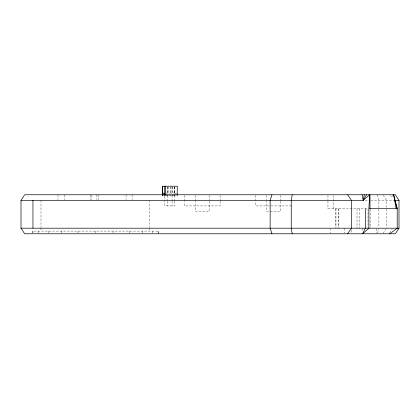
<?xml version="1.0" encoding="UTF-8"?>
<svg xmlns="http://www.w3.org/2000/svg" width="420" height="420" viewBox="0 0 420 420"><rect width="100%" height="100%" fill="white"/><g stroke="black" fill="none" stroke-linecap="round" stroke-linejoin="round"><path stroke-width="0.32" stroke-dasharray="2.1 1.58" d="M377.548 233.158L378.719 228.821M383.208 233.268L386.19 228.711M389.361 232.764L392.432 228.711M392.821 195.541L391.577 196.718L389.818 194.759M165.648 193.069L175.87 193.069M164.945 195.41L176.552 195.41M162.524 195.857L177.077 195.857M365.169 200.335L368.592 200.335M370.881 200.335L394.837 200.335M291.375 205.91L255.77 205.91L255.77 201.316M327.957 208.693L368.114 208.693M383.208 195.269L386.526 200.335L386.526 227.556M377.381 194.759L378.887 200.335L378.887 227.556M376.231 228.821L376.231 233.158M370.514 209.344L370.514 228.202M368.014 208.693L368.014 228.202M362.297 228.202L362.297 231.299M359.683 208.693L359.683 228.202M357.021 208.693L357.021 228.202M351.382 230.06L351.382 233.158M344.306 228.202L344.306 233.158M338.867 208.693L338.867 227.551M338.699 208.693L338.699 227.551M335.979 208.693L335.979 227.551M335.806 208.693L335.806 227.551M333.527 195.395L333.527 208.693M330.372 228.202L330.372 233.158M327.957 195.395L327.968 200.461M327.957 201.096L327.968 208.693M280.539 195.416L280.539 200.666M280.539 201.316L280.539 211.481L266.606 211.481L266.606 201.316M266.606 195.416L266.606 200.666M255.77 195.416L255.77 200.666M220.117 195.416L220.117 200.666M220.117 201.316L220.117 205.91L184.517 205.91L184.517 201.316M209.281 195.416L209.281 200.666M209.281 201.316L209.281 211.481L195.347 211.481L195.347 201.316M195.347 195.416L195.347 200.666M184.517 195.416L184.517 200.666M174.82 186.879L174.82 193.441M174.82 195.416L174.82 200.666M174.82 201.316L174.82 205.91L164.782 205.91L164.782 201.316M174.667 186.879L174.667 194.754M174.657 195.41L174.667 195.857M174.505 186.879L174.505 193.441M172.237 186.879L172.237 193.441M172.247 195.41L172.247 195.857M172.084 186.879L172.084 193.441M172.084 195.416L172.084 200.666M172.084 201.316L172.084 205.91M171.014 186.879L171.014 193.441M170.373 186.879L170.373 193.441M168.588 186.879L168.588 193.441M167.517 186.879L167.517 193.441M167.517 195.416L167.517 200.666M167.517 201.316L167.517 205.91M167.365 186.879L167.365 193.441M167.354 195.41L167.354 195.857M164.782 196.072L164.782 200.666M158.702 233.777L158.702 231.1L32.361 231.1L32.361 233.777M158.114 231.1L158.114 233.777M152.67 231.1L152.67 233.242M149.326 200.335L149.326 227.173M149.326 227.829L149.326 231.1M142.784 231.1L142.784 233.777M132.09 194.759L132.09 199.715M129.234 231.1L129.234 233.242M126.063 194.759L126.063 199.715M113.064 231.1L113.064 233.242M98.417 194.759L98.417 199.715M96.915 194.759L96.915 199.715M95.529 231.1L95.529 233.777M91.896 195.379L91.896 199.715M90.384 194.759L90.384 199.715M77.999 231.1L77.999 233.777M64.48 194.759L64.48 199.715M61.829 231.1L61.829 233.777M57.997 194.759L57.997 199.715M48.274 231.1L48.274 233.777M40.987 200.335L40.987 227.173M40.987 227.829L40.987 231.1M38.393 231.1L38.393 233.777M32.944 231.1L32.944 233.777M175.266 193.767A150.019 6.284 -90 0 1 176.474 193.767"/><path stroke-width="0.63" d="M292.236 194.759L291.239 200.335L291.239 228.202L292.236 233.777M21 200.335L24.633 194.759L395.356 194.759L399 200.335L399 228.202L395.356 233.777L24.633 233.777L21 228.202L21 200.335L363.185 200.335L364.292 194.759M271.945 194.759L270.149 200.335L270.149 228.202L271.945 233.777M362.061 194.759L363.185 200.335L366.524 194.759M347.624 233.777L351.44 228.202L351.44 200.335L347.624 194.759M363.185 200.335L369.637 194.759L368.902 208.693L368.902 228.202L362.581 233.777L365.379 228.202L365.379 208.693M389.818 233.777L397.215 228.202L397.215 208.693L393.65 194.759L396.175 208.693M395.236 200.335L399 200.335M369.71 208.693L397.215 208.693L395.005 200.933M21 228.202L351.44 228.202M351.986 228.202L397.215 228.202M397.425 228.202L399 228.202M393.65 194.759L394.837 200.335M369.983 194.759L369.983 208.693M177.24 195.41L177.24 186.223L162.362 186.223L162.362 195.41M165.097 186.223L165.097 195.41M164.934 186.223L164.934 195.41M162.524 186.223L162.524 195.41M32.954 200.335L32.954 228.202M162.724 195.006A150.019 6.284 90 0 1 164.74 195.006"/></g></svg>
